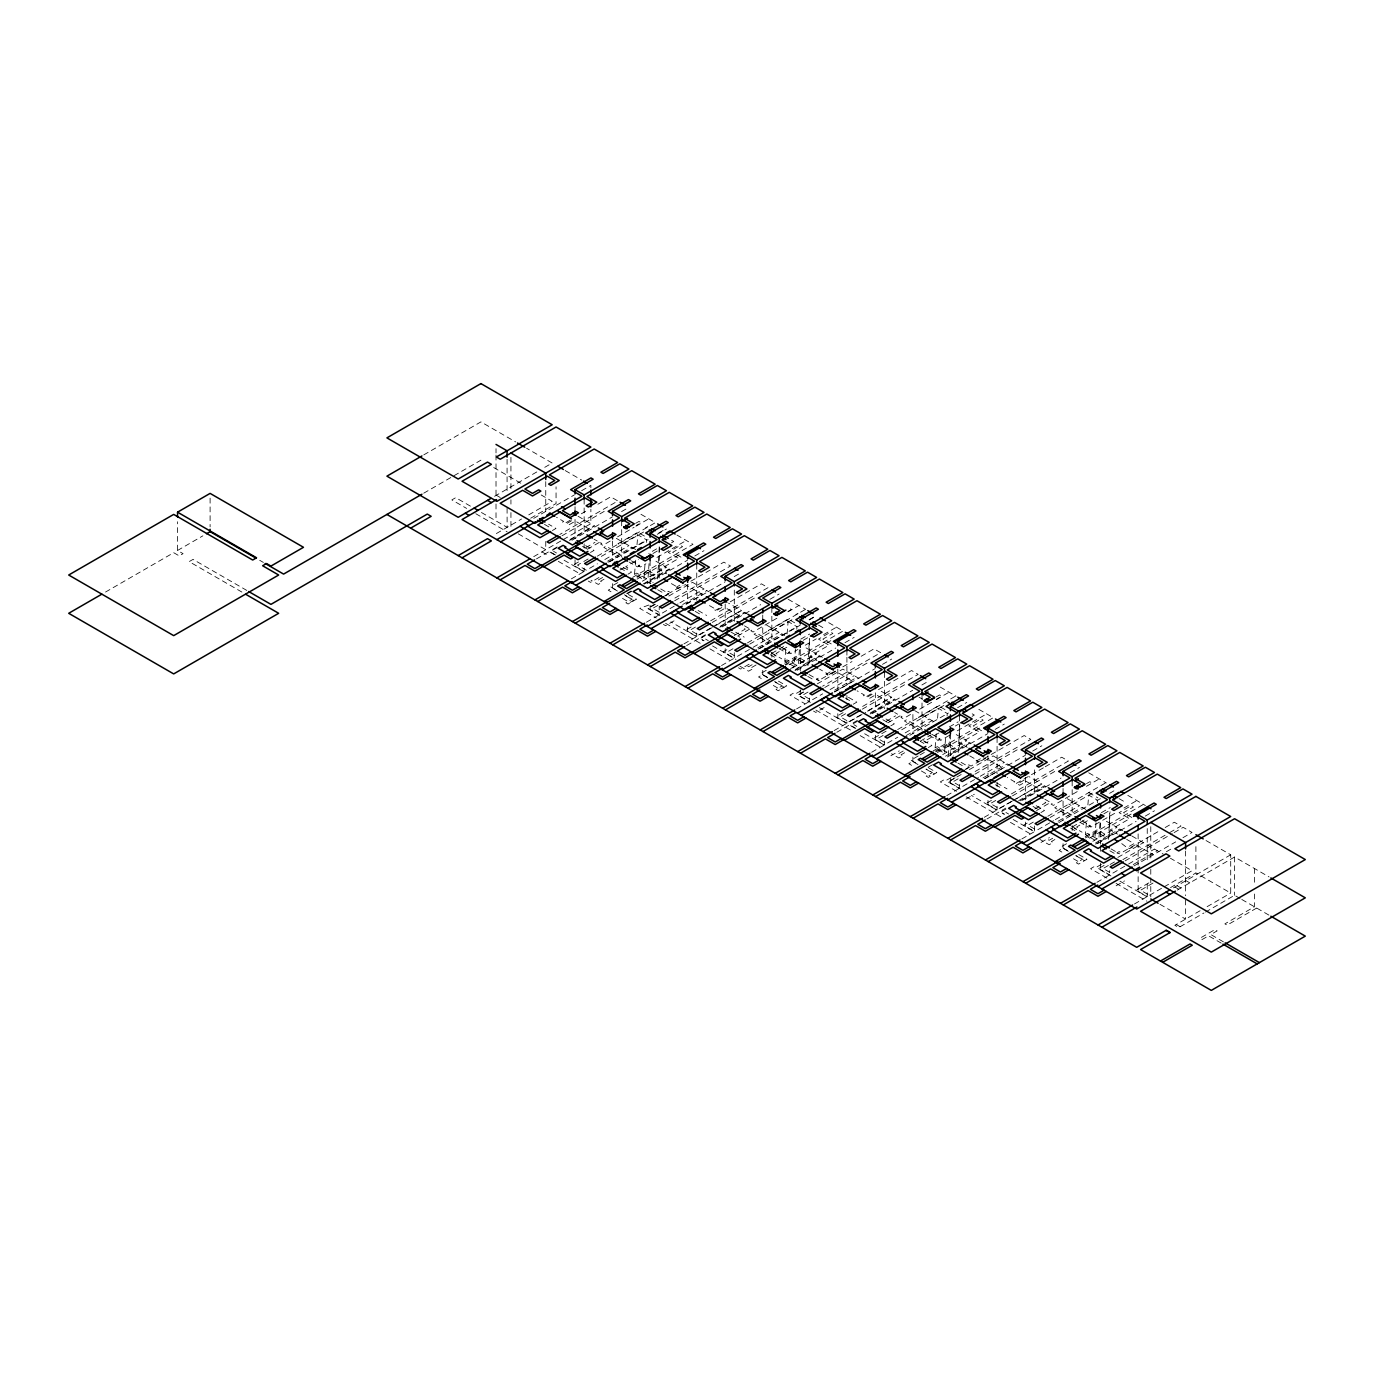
<?xml version="1.0" encoding="UTF-8"?>
<svg xmlns="http://www.w3.org/2000/svg" width="1374" height="1374" viewBox="0 0 1374 1374"><rect width="100%" height="100%" fill="white"/><g stroke="black" fill="none" stroke-linecap="round" stroke-linejoin="round"><path stroke-width="0.75" stroke-dasharray="5 3.75" d="M657.631 578.986L659.383 547.264L648.768 553.379M807.929 665.755L809.441 638.257M958.21 752.523L959.722 725.025M1108.509 839.308L1110.02 811.794M644.938 564.851L643.908 579.794L634.513 574.366L635.767 559.544M646.501 542.421L646.673 539.913L637.828 534.812L620.155 545.031L617.939 543.743L637.828 532.27L645.196 536.513M644.251 584.07L647.772 582.026L649.095 563.134M790.668 668.606L794.206 666.562L795.409 649.112M796.8 629.189L796.972 626.699L788.126 621.58L770.436 631.8L768.238 630.511L788.126 619.039L797.332 624.346M799.376 649.919L798.071 668.794L794.533 670.838M945.535 738.388L944.488 753.33L935.093 747.92L936.347 733.081M947.081 715.957L947.253 713.467L938.408 708.349L920.735 718.568L918.519 717.28L938.408 705.807L945.776 710.049M948.352 755.563L949.812 734.575M1095.988 822.665L1094.786 840.098L1085.391 834.688L1086.628 819.849M1097.379 802.725L1097.551 800.235L1088.706 795.117L1087.676 807.483M1099.956 823.455L1098.65 842.331L1095.112 844.375M637.004 544.705L637.828 534.812M794.206 666.562L784.812 661.152L786.048 646.312M787.096 633.946L788.126 621.58M937.583 718.241L938.408 708.349M552.417 530.519L555.955 528.458L548.604 524.215M590.459 552.485L594.015 550.424L583.778 544.516M628.004 574.16L631.559 572.099L623.023 567.17M665.548 595.835L669.104 593.774L658.867 587.866M853.254 704.209L856.809 702.148L846.573 696.24M890.781 725.867L894.337 723.823L884.1 717.898M928.326 747.542L931.881 745.481L923.345 740.569M965.87 769.217L969.426 767.156L960.89 762.244M1040.942 812.566L1044.498 810.505L1035.979 805.593M105.54 592.039L173.691 552.692L179.204 555.886L183.068 553.653L177.555 550.459L177.555 521.742M177.555 550.459L202.871 535.843M423.776 454.88L480.917 421.887L515.645 441.93M423.742 493.18L480.917 460.17M494.571 496.306L537.784 471.368M544.757 467.332L552.193 463.038L526.603 448.267M496.358 533.559L521.57 518.994M528.75 514.855L552.193 501.321L541.219 494.983M530.69 518.204L556.058 503.554L556.058 486.808M533.73 518.359L574.332 494.915M581.649 490.69L590.872 485.366L590.872 487.77M570.313 520.162L564.8 523.357L562.601 522.068L563.701 521.433L556.539 517.294M581.339 513.807L586.853 510.63M597.862 504.258L610.726 496.838L617.871 500.96L559.785 534.486M571.532 520.78L566.552 523.649L568.767 524.92L575.397 521.107L591.851 530.587M562 535.774L605.556 510.613M533.73 556.642L561.382 540.669M563.22 539.604L590.872 523.649L590.872 509.29M536.478 558.892L549.36 551.438L555.457 554.959M557.14 546.955L551.575 550.167L556.487 553.001M570.107 539.467L594.186 525.572M556.882 547.745L549.669 551.901L555.079 555.027M569.506 540.446L594.736 525.881M571.945 540.24L612.375 516.899M621.563 511.592L628.914 507.349M585.771 547.642L594.976 542.335M587.368 549.274L599.408 542.335M635.63 523.339L638.944 521.416L641.143 522.687L636.179 525.572M610.211 541.081L602.86 545.323L600.644 544.035L601.76 543.4L594.1 539.261M617.561 536.839L634.084 527.29M635.922 526.225L648.786 518.805M578.506 561.966L573.061 565.109L584.139 571.481L584.139 567.222M588.106 558.978L577.475 565.109L586.32 570.227L597.432 563.804M645.574 527.805L647.772 526.517M597.329 556.161L655.415 522.635L639.597 513.498M601.348 556.401L644.921 531.24M571.361 578.866L584.105 571.498M604.835 559.527L628.914 545.615M607.634 561.142L631.731 547.247M607.961 562.275L618.747 556.041L603.821 547.436L606.037 546.165L620.945 554.77L646.673 539.913M658.833 532.906L666.012 528.75M609.489 561.914L648.081 539.621M657.27 534.314L666.459 529.007M598.944 577.509L590.545 582.353L588.33 581.082M598.291 579.983L603.598 576.908M604.045 579.21L600.507 581.254L602.156 582.215L598.291 584.431L591.026 580.24M619.949 570.021L623.47 567.994L625.685 569.265L627.884 567.994L625.685 566.723L638.343 559.407M652.959 553.516L663.797 547.264M671.543 542.799L673.741 541.511L670.065 539.381M639.288 565.075L638.189 565.71L640.404 566.998L645.917 563.804M656.927 557.449L686.313 540.48M617.853 582.593L610.588 586.784L616.205 589.996M634.513 574.366L636.729 573.095L646.124 578.523L666.012 567.033M632.607 577.389L646.364 569.454L655.209 574.555L652.994 575.826L646.364 571.996L637.158 577.32M636.677 576.788L692.96 544.31L676.918 535.053M637.072 579.124L682.449 552.915M642.379 581.202L666.459 567.29L653.011 559.527M626.664 593.516L632.212 590.305M643.324 583.881L669.258 568.922M631.885 591.215L624.809 595.286L633.654 600.386L629.79 602.619L620.808 597.432M669.877 569.265L649.988 580.755L653.114 582.559M647.034 583.589L687.464 560.231M694.815 555.989L704.003 550.682M679.821 585.221L676.506 587.127L678.722 588.416M648.803 605.041L639.734 608.356L656.343 617.957M664.707 595.869L668.228 593.826L666.012 592.555L668.228 591.284L670.426 592.555L683.084 585.255M690.796 581.236L723.858 562.155L730.487 565.985L672.418 599.511M654.539 604.285L647.463 608.373L660.07 615.638M668.812 596.041L692.53 582.353L708.744 591.713M655.398 604.268L648.133 608.459L659.211 614.831L659.211 606.312M657.871 605.402L652.547 608.459L661.392 613.577L678.069 603.942M674.617 600.799L719.993 574.59M646.433 622.199L659.177 614.848M679.924 602.877L704.003 588.965M682.723 604.491L706.803 590.58M685.884 604.045L702.475 594.478L685.351 584.585L677.932 588.673L675.733 587.385L676.832 586.75L669.413 582.473M686.399 604.199L725.008 581.906M734.197 576.599L741.548 572.357M674.016 620.859L665.617 625.702L663.419 624.431M719.152 608.218L715.476 610.348L713.278 609.06L714.377 608.424L706.957 604.148M730.178 601.864L761.402 583.83L768.032 587.66L709.946 621.185M721.814 607.548L716.85 610.417L719.049 611.705L725.678 607.875L740.311 616.308M691.122 626.991L685.678 630.134L696.755 636.506L696.755 632.246M695.416 627.076L690.091 630.134L698.937 635.235L713.759 626.681M712.161 622.474L755.717 597.312M710.513 628.107L696.103 636.437L670.89 621.89M712.316 627.076L741.153 610.417M683.977 643.874L696.721 636.523M715.614 625.617L741.548 610.64L728.546 603.152M686.639 645.574L699.521 638.137L704.089 640.765M705.446 634.719L701.736 636.866L708.28 640.645M720.268 626.166L744.347 612.254L747.988 614.367M705.377 635.544L699.967 638.67L703.557 640.748M719.787 627.231L745.017 612.649M722.106 626.922L760.698 604.646M769.887 599.339L779.075 594.032M734.214 635.475L745.275 629.103L741.96 627.179M737.666 636.042L749.689 629.103M788.126 611.378L791.441 609.472L789.226 608.184M776.894 618.231L753.021 632.023L750.805 630.735L751.922 630.099L744.485 625.823M787.92 611.859L798.947 605.505M726.846 649.713L723.222 651.808L734.3 658.18L734.3 649.662M732.96 648.751L727.636 651.808L736.481 656.909L751.303 648.356M795.855 614.573L798.071 613.285M747.49 642.86L805.576 609.335M749.706 644.131L793.262 618.987M721.522 665.548L734.266 658.198M753.141 647.291L779.075 632.315M757.795 647.841L781.892 633.929M758.242 649.043L769.028 642.826L754.103 634.204L756.318 632.933L771.243 641.538L796.972 626.699M809.114 619.674L816.311 615.518M759.65 648.597L800.08 625.256M809.269 619.949L816.62 615.707M749.105 664.209L740.706 669.052L738.491 667.764M752.128 664.707L748.59 666.751L744.983 664.673M771.741 653.371L784.52 646.003M756.095 664.964L750.788 668.022L752.454 668.983L748.59 671.216L739.367 665.875M786.821 647.223L775.966 653.492L778.182 654.763L775.966 656.033L773.751 654.763M800.836 639.133L809.664 634.032M803.24 640.284L808.668 637.158M789.449 651.774L788.35 652.41L790.565 653.698L797.916 649.455M805.25 645.213L816.276 638.841M823.627 634.599L836.491 627.179M766.211 670.34L760.749 673.483L768.203 677.743M784.812 661.152L787.01 659.864L796.405 665.291L816.311 653.801M784.623 663.161L796.662 656.222L805.49 661.323L803.292 662.594L796.662 658.764L785.602 665.153M785.035 664.535L843.121 631.01L827.217 621.821M789.054 664.758L830.806 640.662M792.54 667.901L816.62 653.99L803.292 646.295M795.34 669.516L819.419 655.604L823.078 657.717M800.286 667.524L820.175 656.033M797.195 670.272L835.787 647.996M844.976 642.688L854.164 637.381M830.119 671.989L826.804 673.895L829.003 675.184L835.65 671.354L852.773 681.246L834.327 691.878M800.853 690.796L795.546 693.853L793.897 692.908L790.033 695.141L804.786 703.66M833.383 672.023L820.725 679.323L818.509 678.052L816.311 679.323L818.509 680.611M835.444 671.113L828.093 675.355L825.894 674.084L826.993 673.449L819.574 669.155M842.794 666.871L851.983 661.581M861.172 656.274L874.019 648.854L880.648 652.684L822.579 686.21M803.069 692.067L797.762 695.141L810.368 702.406M817.272 683.874L842.829 669.121L859.025 678.481M803.738 692.015L798.294 695.158L809.372 701.53L809.372 697.271M808.032 692.084L802.708 695.158L811.553 700.259L822.665 693.853M824.778 687.481L868.351 662.337M796.594 708.898L809.355 701.547M830.085 689.576L854.164 675.664M834.739 690.109L856.964 677.279M834.739 691.946L875.169 668.606M882.52 664.363L891.709 659.056M824.177 707.558L815.795 712.402L813.58 711.114M871.15 693.853L865.637 697.03L863.439 695.759L864.538 695.124L857.118 690.83M878.501 689.611L911.563 670.529L918.193 674.359L860.107 707.885M872.112 694.317L867.131 697.185L869.347 698.473L875.977 694.643L892.43 704.141M843.104 712.642L835.839 716.833L846.916 723.205L846.916 718.946M845.577 713.759L840.253 716.833L849.098 721.934L865.775 712.316M862.322 709.156L907.699 682.964M860.811 714.875L846.384 723.205L819.368 707.61M868.007 710.719L891.451 697.185M834.138 730.573L846.882 723.222M867.629 711.251L891.709 697.339L878.845 689.92M836.8 732.273L849.682 724.837L855.779 728.34M857.462 720.354L851.897 723.548L856.809 726.382M870.429 712.866L894.508 698.954M857.462 721.281L850.248 725.438L855.659 728.563M870.086 713.999L895.316 699.418M872.267 713.621L912.697 690.28M921.902 684.973L929.253 680.731M886.35 721.178L895.556 715.871M887.947 722.81L899.987 715.871M936.209 696.876L939.524 694.952L941.722 696.24L936.759 699.108M910.533 714.463L903.182 718.705L900.966 717.434L902.083 716.799L894.646 712.505M919.721 709.173L934.406 700.688M936.244 699.624L949.108 692.204M886.093 731.174L873.383 738.508L884.461 744.863L884.461 740.62M883.121 735.433L877.797 738.508L886.642 743.609L897.754 737.203M897.651 729.56L955.737 696.034M901.688 729.783L945.243 704.639M871.683 752.248L884.427 744.88M905.157 732.909L929.253 719.014M906.119 735.605L932.053 720.629M909.811 735.296L948.404 713.02M957.592 707.713L966.781 702.406M890.867 755.752L899.266 750.891M898.871 753.519L904.178 750.444M920.202 741.204L931.16 734.867M904.624 752.746L901.086 754.79L902.752 755.752L898.871 757.984L891.503 753.725M938.923 732.943L926.265 740.26L928.463 741.531L926.265 742.802L924.049 741.531M949.348 726.915L958.193 721.814M955.342 726.022L958.966 723.926M972.122 716.335L974.321 715.047L970.645 712.934M939.61 738.473L938.511 739.109L940.726 740.38L949.915 735.09M957.249 730.848L986.652 713.879M918.176 755.992L910.91 760.183L918.364 764.442M919.996 754.944L925.441 751.801M935.093 747.92L937.308 746.632L946.703 752.059M933.204 750.925L946.944 742.99L955.789 748.091L953.573 749.362L946.944 745.532L935.9 751.922M935.196 751.235L993.282 717.692L977.498 708.589M937.411 752.505L982.788 726.314M942.701 754.584L966.781 740.689L953.59 733.063M945.501 756.215L969.58 742.303M932.465 764.751L925.406 768.822L934.234 773.923M970.456 742.802L950.568 754.292L953.693 756.095M947.356 756.971L987.786 733.63M995.137 729.388L1004.325 724.081M980.401 758.757L977.086 760.681L979.301 761.952L985.931 758.122L1003.054 768.014L984.626 778.663M951.151 777.564L945.844 780.621L944.178 779.676L940.314 781.909L956.922 791.493M965.287 769.406L968.807 767.379L966.592 766.091L968.807 764.82L971.006 766.091L1024.18 735.537L1030.809 739.367L972.74 772.909M955.119 777.821L948.06 781.909L960.666 789.191M969.391 769.595L993.11 755.889L1010.766 766.074M961.165 774.524L948.455 781.858L959.533 788.212L959.533 783.97M958.193 778.783L952.886 781.858L961.714 786.958L978.391 777.341M974.939 774.18L1018.512 749.036M946.755 795.598L959.516 788.229M980.246 776.258L1004.325 762.364M983.045 777.89L1007.125 763.978M984.9 778.646L1025.33 755.305M1032.681 751.063L1041.87 745.756M965.956 799.084L974.338 794.241M1043.364 767.826L1015.798 783.73L1013.6 782.459L1014.699 781.823L1007.279 777.529M1045.202 766.761L1061.724 757.211L1068.354 761.041L1010.268 794.584M1024.059 780.14L1017.43 783.953L1019.645 785.241L1026.275 781.411L1040.891 789.844M991.444 800.389L986 803.532L997.077 809.887L997.077 805.645M995.738 800.458L990.414 803.532L999.259 808.633L1014.081 800.08M1012.483 795.855L1056.039 770.711M1011.092 801.66L996.682 809.973L971.47 795.426M1012.896 800.613L1041.732 783.953M984.299 817.272L997.043 809.904M1015.936 799.015L1041.87 784.039L1029.126 776.688M986.961 818.973L999.86 811.519L1004.411 814.164M1005.768 808.118L1002.058 810.248L1008.602 814.026M1018.735 800.63L1044.669 785.653M1005.957 809.08L1000.547 812.206L1004.154 814.284M1020.367 800.767L1045.614 786.186M1022.428 800.321L1061.037 778.045M1070.226 772.738L1079.414 767.431M1034.794 809.011L1045.854 802.639L1042.54 800.733M1036.528 810.574L1050.268 802.639M1086.491 783.644L1089.805 781.72L1092.021 783.008M1077.216 791.613L1053.343 805.404L1051.127 804.134L1052.244 803.498L1044.824 799.204M1086.405 786.323L1099.269 778.886M1027.168 823.112L1023.544 825.207L1034.622 831.562L1034.622 823.06M1033.282 822.133L1027.958 825.207L1036.803 830.308L1053.48 820.69M1047.812 816.259L1105.898 782.716M1050.028 817.53L1093.584 792.386M1021.844 838.947L1034.588 831.579M1055.318 819.608L1079.414 805.714M1058.135 821.223L1082.214 807.328M1058.822 822.579L1100.402 798.655M1109.591 793.348L1116.942 789.105M1041.028 842.434L1049.427 837.59M1052.707 838.243L1049.169 840.287L1045.562 838.209M1072.321 826.908L1085.099 819.539M1054.906 839.514L1051.385 841.558L1053.034 842.52L1049.169 844.752L1039.946 839.428M1087.401 820.759L1076.546 827.028L1078.762 828.299L1076.546 829.57L1074.331 828.299M1101.416 812.669L1110.261 807.568M1103.82 813.837L1109.247 810.694M1089.788 825.173L1088.672 825.808L1090.887 827.079L1116.598 812.24M1123.949 807.998L1136.813 800.561M1066.533 843.739L1061.072 846.882L1068.525 851.141M1085.391 834.688L1087.607 833.4L1096.984 838.827M1085.202 836.697L1097.242 829.759L1106.087 834.86L1103.872 836.131L1097.242 832.301L1088.036 837.625M1085.357 837.934L1143.443 804.391M1089.376 838.157L1131.128 814.061M1092.862 841.283L1116.942 827.388L1103.872 819.831M1095.662 842.897L1119.758 829.003L1123.4 831.098M1100.866 841.06L1120.755 829.57M1097.517 843.67L1136.109 821.377M1145.298 816.087L1154.486 810.78M1101.433 864.332L1096.126 867.406L1094.477 866.444L1090.612 868.677L1106.98 878.123M1157.818 831.785L1121.304 852.859L1119.089 851.588L1116.89 852.859L1119.089 854.147M1165.169 827.543L1174.341 822.236L1180.97 826.066L1168.278 833.4M1104.078 865.414L1098.341 868.677L1110.948 875.959M1117.852 857.41L1143.408 842.657M1108.354 865.483L1103.047 868.557L1111.875 873.658L1126.697 865.105M1110.123 864.452L1115.448 861.395M1122.901 859.609L1166.457 834.447M1125.1 860.88L1172.297 833.64M1174.117 832.592L1183.186 827.337L1192.031 832.455L1182.962 837.693M1096.916 882.297L1109.677 874.929L1109.694 870.652M1128.552 864.023L1154.486 849.063M1133.207 864.572L1157.286 850.678M1133.945 865.981L1175.697 841.884M1166.406 851.708L1173.774 847.449M1116.117 885.783L1124.499 880.94M1148.87 882.881L1136.161 890.232L1147.238 896.587L1147.238 881.696M1152.992 883.07L1140.575 890.232L1149.42 895.333M1134.46 903.972L1162.387 887.844M1164.242 886.78L1192.031 870.738L1170.425 858.252M1170.528 887.604L1195.895 872.971L1230.709 893.066L1230.709 854.783L1205.05 839.978M1173.413 887.862L1230.709 854.783M1177.278 890.094L1234.573 857.015L1269.026 876.904M1200.086 910.739L1174.873 925.303L1178.737 927.536L1203.95 912.971M1207.111 906.685L1230.709 893.066M1205.53 912.061L1234.573 895.298L1240.018 898.441M1256.678 908.059L1227.085 925.131L1224.869 923.86L1254.462 906.771L1254.462 894.01M565.212 470.561L581.7 480.076M788.126 599.253L805.731 609.421M940.177 687.034L956.029 696.189M1088.706 772.789L1106.31 782.957M1127.796 795.357L1145.401 805.525M818.509 625.101L824.039 628.279M1119.089 798.638L1124.619 801.832M680.937 557.14L672.642 552.365L682.586 546.612L680.37 545.341L668.228 552.365L678.722 558.428L659.383 569.592L666.699 573.817M831.218 643.908L822.94 639.133L832.884 633.397L830.669 632.109L818.509 639.133L829.003 645.196L809.664 656.36L816.98 660.585M981.517 730.693L973.221 725.901L983.166 720.165L980.967 718.877L968.807 725.901L979.301 731.964L959.962 743.128L967.279 747.353M1088.706 792.575L1097.912 797.882M1131.798 817.461L1123.52 812.669L1133.464 806.933L1131.249 805.645L1119.089 812.669L1129.6 818.732L1110.261 829.896L1117.56 834.121M919.069 697.185L922.572 699.211M493.713 467.555L521.124 483.39M578.042 516.246L590.872 523.649M616.342 538.368L636.162 549.806M766.64 625.136L784.64 635.527M914.552 710.53L933.135 721.264M1067.22 798.672L1085.855 809.423M1131.901 836.01L1163.211 854.096M1241.804 899.472L1269.284 915.324M1068.817 804.065L1071.016 805.336M1126.697 839.394L1134.014 843.619L1127.384 847.449L1129.6 848.72L1136.229 844.89L1153.353 854.783M1185.917 880.631L1189.781 882.864M631.456 560.832L639.734 565.624L637.519 566.895L629.24 562.103M781.737 647.601L790.033 652.392L787.817 653.663L779.522 648.872M921.525 728.306L906.617 719.701L904.401 720.972L919.326 729.594M932.036 734.369L940.314 739.16L938.099 740.431L929.82 735.657M969.735 755.855L977.154 760.148L976.055 760.784L978.271 762.055M1071.823 815.074L1056.898 806.469L1054.7 807.74L1069.607 816.362M1082.351 820.879L1090.612 825.929L1088.397 827.2L1080.101 822.425M1121.751 843.619L1128.432 848.754M1177.071 885.732L1180.953 887.982M698.112 610.52L706.631 615.449M735.657 632.195L744.176 637.124M771.484 652.89L781.72 658.799M809.028 674.565L819.265 680.473M996.734 782.922L1006.97 788.831M1071.806 826.272L1082.042 832.18M1111.051 848.926L1119.587 853.855M647.772 582.026L650.915 583.83M496.358 495.275L500.222 497.508M1174.873 887.02L1178.737 889.253M544.482 524.37L551.541 528.458M582.542 546.354L587.832 549.411M620.086 568.029L627.145 572.099M657.614 589.704L664.673 593.774M695.158 611.361L702.217 615.449M730.934 632.023L739.762 637.124M770.247 654.711L775.537 657.768M807.775 676.386L814.834 680.473M845.319 698.061L852.378 702.148M882.864 719.736L889.923 723.823M920.408 741.41L923.929 743.454M957.936 763.085L964.995 767.156M995.48 784.76L1002.539 788.831M1033.025 806.435L1040.084 810.505M1070.569 828.11L1075.859 831.167M1109.866 850.798L1115.173 853.855M628.296 594.461L636.471 599.184L628.09 604.028L625.874 602.757L632.057 599.184L624.449 594.787M778.457 681.161L786.632 685.884L778.251 690.727L776.035 689.439L782.218 685.884L774.61 681.487M928.618 767.843L936.793 772.566L928.412 777.409L926.196 776.138L932.379 772.566L926.299 769.062M1078.779 854.542L1086.954 859.265L1078.573 864.109L1076.357 862.838L1082.54 859.265L1076.46 855.762M1098.616 868.557L1109.694 874.912M470.423 506.147L455.739 497.663L451.874 499.896L466.61 508.414M481.432 512.502L507.126 527.341L507.075 506.096M518.273 533.833L545.753 549.703L545.753 541.201M564.079 560.214L583.881 571.653M617.407 591.009L612.117 587.952L608.235 590.185L611.842 592.263M712.574 645.952L735.983 659.468M767.705 677.777L762.398 674.72L758.534 676.953L763.927 680.061M775.108 682.054L783.953 687.155L780.088 689.387L771.106 684.2M864.658 733.75L884.478 745.189M917.987 764.545L912.697 761.488L908.832 763.721L912.422 765.799M1013.153 819.488L1034.759 831.957M1068.285 851.313L1062.978 848.256L1059.114 850.489L1064.506 853.597M1075.687 855.59L1084.533 860.691M1119.947 881.146L1146.964 896.741M1159.948 904.298L1185.59 919.103L1185.59 897.84M1223.392 941.825L1210.786 934.543L1217.141 930.885L1214.925 929.614L1200.017 938.219L1202.216 939.49L1208.57 935.831L1221.177 943.096M475.816 513.721L507.126 531.807M541.94 551.901L549.205 556.092M558.308 561.348L580.12 573.937M665.566 623.281L700.62 643.513M709.843 648.837L731.981 661.615M815.864 710.049L850.918 730.281M860.141 735.605L880.425 747.319M921.387 770.986L930.37 776.155M966.145 796.817L1001.199 817.049M1010.422 822.373L1032.561 835.169M1073.489 858.784L1080.668 862.924M1116.066 883.362L1146.964 901.207M1176.247 924.496L1180.129 926.729M259.703 560.3L263.379 562.43M246.822 590.442L193.03 559.39L189.148 561.623L242.133 592.211M1254.462 868.488L1254.462 885.509M1234.573 857.015L1234.573 895.298M1195.895 846.642L1195.895 872.971M1185.59 851.056L1185.59 895.711M1150.777 826.701L1150.777 858.595M1150.777 869.244L1150.777 875.616M1150.777 877.746L1150.777 896.879M1147.238 828.539L1147.238 860.433M1138.136 833.915L1138.136 865.809M1138.136 867.939L1138.136 891.331M1109.694 813.236L1109.694 838.758M1100.591 822.871L1100.591 844.134M1100.591 846.264L1100.591 852.636M1100.591 863.284L1100.591 869.656M1072.167 780.93L1072.167 814.954M1072.167 825.585L1072.167 831.974M1063.064 788.436L1063.064 792.695M1063.064 801.197L1063.064 820.33M1063.064 843.722L1063.064 847.981M1034.622 769.887L1034.622 795.409M1025.519 777.392L1025.519 800.784M1025.519 822.064L1025.519 826.306M997.077 737.58L997.077 773.734M997.077 782.253L997.077 786.495M987.975 755.717L987.975 776.997M987.975 800.389L987.975 804.632M959.533 715.906L959.533 749.929M950.43 734.042L950.43 755.322M950.43 778.714L950.43 782.957M922.006 694.231L922.006 730.384M912.903 714.497L912.903 733.647M912.903 757.04L912.903 761.282M884.461 672.556L884.461 708.709M875.358 692.822L875.358 711.972M875.358 735.365L875.358 739.607M846.916 650.881L846.916 655.14M846.916 657.27L846.916 684.922M846.916 695.553L846.916 699.795M837.814 669.018L837.814 690.298M837.814 713.69L837.814 717.932M809.372 639.855L809.372 665.377M800.269 649.473L800.269 670.752M800.269 689.885L800.269 696.274M771.844 607.531L771.844 641.572M771.844 652.203L771.844 658.575M762.742 615.037L762.742 619.296M762.742 627.798L762.742 646.948M762.742 670.34L762.742 674.6M734.3 590.116L734.3 622.027M725.197 604.01L725.197 625.273M725.197 648.665L725.197 652.925M696.755 564.199L696.755 600.352M687.653 584.465L687.653 603.598M687.653 626.991L687.653 631.25M659.211 546.766L659.211 578.677M650.108 560.661L650.108 584.053M650.108 605.316L650.108 609.575M621.683 520.849L621.683 557.002M612.564 541.116L612.564 560.249M612.564 583.641L612.564 587.9M584.139 499.174L584.139 533.198M584.139 543.829L584.139 548.089M575.036 506.68L575.036 510.922M575.036 519.441L575.036 538.574M575.036 559.836L575.036 566.225M545.753 481.639L545.753 511.42M510.939 457.302L510.939 489.196M510.939 499.827L510.939 504.086M510.939 512.588L510.939 527.479M507.075 459.311L507.075 491.222M496.014 448.68L496.014 452.939M496.014 455.069L496.014 495.464M496.014 503.983L496.014 520.986M210.102 498.161L210.102 526.877"/><path stroke-width="1.5" d="M795.58 646.622L795.752 644.131M550.631 531.549L539.965 537.715L520.076 526.242M588.69 553.516L578.025 559.699L558.136 548.209L563.1 545.341L565.916 546.955L564.8 547.591L579.656 556.161L587.935 551.386M626.235 575.191L615.569 581.374L595.681 569.884L600.644 567.015L603.444 568.63L602.344 569.265L617.184 577.836L623.83 574.006M663.762 596.866L653.114 603.049L633.208 591.559L638.189 588.69L640.988 590.305L639.889 590.94L654.728 599.511L661.358 595.681M701.307 618.54L690.641 624.723L670.752 613.233L675.733 610.365L678.533 611.98L677.434 612.615L692.273 621.185L698.902 617.355M740.62 639.185L728.186 646.381L708.297 634.908L713.278 632.04L716.077 633.654L714.961 634.29L729.817 642.86L736.447 639.03M776.396 661.89L765.73 668.056L745.842 656.583L750.805 653.715L753.605 655.329L752.505 655.965L767.362 664.535L775.64 659.743M813.923 683.565L803.275 689.731L783.386 678.258L788.35 675.39L791.149 677.004L790.05 677.64L804.889 686.21L811.519 682.38M851.468 705.223L840.802 711.406L820.913 699.933L825.894 697.047L828.694 698.679L827.595 699.314L842.434 707.885L849.063 704.055M889.012 726.898L878.347 733.081L858.458 721.608L863.439 718.722L866.238 720.354L865.122 720.989L879.978 729.56L886.608 725.73M926.557 748.572L915.891 754.755L896.003 743.282M964.084 770.247L953.436 776.43L933.547 764.94L938.511 762.072L941.31 763.686L940.211 764.339L955.05 772.909L961.68 769.079M1001.629 791.922L990.98 798.105L971.074 786.615L976.055 783.747L978.855 785.361L977.756 786.014L992.595 794.584L999.224 790.754M1039.173 813.597L1028.508 819.78L1008.619 808.29L1013.6 805.422L1016.399 807.036L1015.283 807.672L1030.139 816.259L1036.769 812.429M1078.487 834.241L1066.052 841.455L1046.164 829.965M1114.262 856.947L1103.597 863.13L1083.708 851.64L1088.672 848.771L1091.471 850.386L1090.372 851.021L1105.211 859.592L1111.858 855.779M177.555 512.176L210.102 493.386L303.482 547.299L270.936 566.088L266.504 563.529L262.64 565.762L278.664 575.019L173.691 635.63L68.7 575.019L173.691 514.408L252.696 560.025L256.56 557.792L177.555 512.176L177.555 516.967M101.848 594.169L68.7 613.302L173.691 673.913L278.664 613.302L245.791 594.324M206.495 533.747L210.102 531.669L256.028 558.188M421.938 455.945L386.918 476.16L458.195 517.311L490.862 498.453M421.938 494.228L283.594 574.092L265.216 563.477M410.671 528.148L431.161 516.315L427.297 514.082L270.936 604.371L248.677 591.524M496.581 499.604L462.059 519.544L1136.71 909.038L1169.738 889.974M458.195 555.594L487.512 538.66L491.377 540.892L462.059 557.827M575.036 489.659L593.156 479.2L590.957 477.912L570.605 489.659L581.923 496.186L534.933 523.322L500.188 503.262L522.67 490.295L532.494 495.962L540.875 491.119L538.677 489.848L532.494 493.403L524.885 489.024L547.178 476.143L554.787 480.522L548.621 484.095L550.819 485.383L559.218 480.522L549.394 474.854L594.186 449.006L617.613 462.523L600.902 472.175L603.1 473.446L619.811 463.811L628.914 469.066L584.139 494.915L575.036 489.659L575.036 493.919M496.873 539.639L530.055 520.488M500.737 541.871L535.774 521.639M539.467 519.509L543.142 517.38M546.835 515.25L550.527 513.12M548.226 530.364L541.596 534.194L527.255 525.916L528.372 525.28L525.057 523.374M557.981 535.534L547.075 541.837L549.291 543.108L560.18 536.822M496.873 577.922L530.055 558.771M612.564 511.334L630.7 500.875L628.485 499.586L608.15 511.334L619.468 517.861L572.46 544.997L537.732 524.937L560.214 511.97L570.021 517.637L578.42 512.794L576.204 511.523L570.021 515.078L562.413 510.681L584.723 497.817L592.331 502.197L586.148 505.769L588.364 507.04L596.763 502.197L586.938 496.529L631.731 470.681L655.14 484.198L638.446 493.85L640.645 495.121L657.356 485.486L666.459 490.741L621.683 516.59L612.564 511.334L612.564 515.593M500.188 579.828L525.057 565.47L534.881 571.155L543.262 566.294M534.623 559.939L527.255 564.199L534.881 568.596L541.047 565.023M541.631 565.47L577.303 544.877M588.347 538.505L590.562 537.234M543.846 566.758L564.044 555.096L570.674 558.926L572.872 557.638L566.243 553.808L577.303 547.436L583.933 551.266M602.671 532.786L599.15 534.812L593.671 531.652M622.422 521.381L627.557 518.427M595.509 557.209L584.62 563.512L586.835 564.783L597.724 558.497M650.108 533.009L668.245 522.549L666.029 521.261L645.694 533.009L657.012 539.535L610.004 566.672L575.277 546.612L597.742 533.644L607.566 539.312L615.964 534.469L613.749 533.181L607.566 536.753L599.957 532.356L622.267 519.492L629.876 523.872L623.693 527.444L625.909 528.715L634.29 523.872L624.483 518.204L669.258 492.356L692.685 505.872L675.974 515.525L678.189 516.796L694.901 507.143L704.003 512.399L659.211 538.264L650.108 533.009L650.108 537.268M534.933 599.888L567.72 580.962M537.732 601.503L562.601 587.145L572.408 592.812L580.807 587.969M572.168 581.614L564.8 585.874L572.408 590.27L578.591 586.698M572.013 583.023L606.157 563.306M575.895 585.255L610.022 565.538M613.628 563.46L617.218 561.399M630.322 553.825L633.998 551.695M637.673 549.583L641.349 547.453M666.287 533.06L669.877 530.982L675.166 534.039M649.335 555.611L643.908 558.737L641.692 557.466M633.053 578.883L622.164 585.169L624.38 586.458L635.269 580.172M604.062 601.52L624.26 589.858L617.63 586.028L619.846 584.757L626.475 588.587L637.519 582.198L630.889 578.385M684.355 555.165L698.061 547.264M687.653 554.684L705.789 544.207L703.574 542.936L683.239 554.684L694.54 561.21L647.549 588.347L612.804 568.286L635.286 555.319L645.11 560.987L653.509 556.144L651.293 554.856L645.11 558.428L637.502 554.031L659.812 541.15L667.421 545.547L661.237 549.119L663.453 550.39L671.834 545.547L662.01 539.879L706.803 514.031L730.229 527.547L713.518 537.2L715.734 538.471L732.445 528.818L741.548 534.074L696.755 559.939L687.653 554.684L687.653 558.943M572.46 621.563L607.068 601.589M606.278 602.808L640.164 583.229M575.277 623.178L600.129 608.819L609.953 614.487L618.352 609.644M609.712 603.289L602.344 607.548L609.953 611.945L616.136 608.373M670.598 600.558L659.709 606.844L661.907 608.132L672.813 601.846M725.197 576.359L743.317 565.882L741.118 564.611L720.766 576.359L732.084 582.885L685.094 610.022L650.349 589.961L672.831 576.994L682.655 582.662L691.036 577.819L688.838 576.53L682.655 580.103L675.046 575.706L697.339 562.825L704.965 567.222L698.782 570.794L700.98 572.065L709.379 567.222L699.555 561.554L744.347 535.705L767.774 549.222L751.063 558.875L753.278 560.145L769.972 550.493L779.075 555.749L734.3 581.614L725.197 576.359L725.197 580.618M610.004 643.238L644.612 623.264M612.804 644.853L637.673 630.494L647.498 636.162L655.879 631.319M647.257 624.964L639.889 629.223L647.498 633.62L653.681 630.048M647.171 626.407L682.191 606.174M651.036 628.639L691.603 605.213M695.278 603.083L698.971 600.953M708.142 622.233L697.253 628.519L699.452 629.807L710.341 623.521M647.549 664.913L682.157 644.938M650.349 666.527L675.218 652.169L685.042 657.837L693.423 652.994M684.784 646.639L677.434 650.898L685.042 655.295L691.208 651.723M771.844 603.289L816.62 577.423L807.517 572.168L790.806 581.82L788.607 580.549L805.319 570.897L781.892 557.38L737.099 583.229L746.924 588.896L738.525 593.74L736.309 592.469L742.492 588.896L734.884 584.5L712.574 597.381L720.182 601.778L726.365 598.205L728.581 599.493L720.182 604.337L710.375 598.669L687.893 611.636L722.638 631.697L769.629 604.56L758.311 598.034L778.663 586.286L780.861 587.557L762.742 598.034L771.844 603.289L771.844 607.531M691.912 652.238L727.585 631.645M738.645 625.273L740.844 624.002M694.128 653.526L714.325 641.864L720.955 645.694L723.171 644.406L716.541 640.593L727.585 634.204L734.214 638.034M752.969 619.554L749.448 621.58L743.969 618.42M772.703 608.15L777.839 605.195M785.911 610.108L779.281 613.938L775.966 612.014M745.67 643.908L734.781 650.194L736.996 651.482L747.885 645.179M800.269 619.708L818.406 609.232L816.19 607.961L795.855 619.708L807.173 626.235L760.166 653.371L725.438 633.311L747.903 620.327L757.727 626.012L766.125 621.168L763.91 619.88L757.727 623.452L750.118 619.056L772.428 606.174L780.037 610.571L773.854 614.144L776.07 615.415L784.451 610.571L774.644 604.904L819.419 579.038L842.846 592.572L826.135 602.224L828.35 603.495L845.062 593.843L854.164 599.098L809.372 624.964L800.269 619.708L800.269 623.951M685.094 686.588L719.701 666.613M687.893 688.202L712.763 673.844L722.569 679.512L730.968 674.668M722.329 668.314L714.961 672.573L722.569 676.97L728.752 673.397M722.312 669.791L756.456 650.074M726.176 672.023L772.892 645.059L777.873 647.927M775.108 643.771L782.459 639.528M786.134 637.416L789.81 635.286M795.323 632.109L798.998 629.979M799.634 642.379L794.206 645.505L791.991 644.234M810.471 636.11L814.095 634.032M783.214 665.583L772.325 671.869L774.541 673.157L785.43 666.854M754.36 688.288L774.558 676.626L767.929 672.796L770.127 671.525L776.774 675.355L787.817 668.983L781.188 665.153M834.653 641.933L848.342 634.032M837.814 641.383L855.95 630.906L853.735 629.636L833.4 641.383L844.701 647.91L797.71 675.046L762.965 654.986L785.447 642.002L795.271 647.686L803.67 642.826L801.454 641.555L795.271 645.127L787.663 640.731L809.973 627.849L817.582 632.246L811.399 635.818L813.614 637.089L821.996 632.246L812.171 626.578L856.964 600.713L880.391 614.247L863.679 623.899L865.895 625.17L882.606 615.518L891.709 620.773L846.916 646.639L837.814 641.383L837.814 645.625M722.638 708.263L757.229 688.271M756.559 689.576L790.445 670.014M725.438 709.877L750.29 695.519L760.114 701.187L768.513 696.343M759.874 689.988L752.505 694.248L760.114 698.645L766.297 695.072M820.759 687.258L809.87 693.544L812.086 694.815L822.974 688.529M875.358 663.058L893.495 652.581L891.279 651.31L870.927 663.058L882.245 669.585L835.255 696.721L800.51 676.661L822.992 663.676L832.816 669.344L841.197 664.501L838.999 663.23L832.816 666.802L825.207 662.405L847.518 649.524L855.126 653.921L848.943 657.493L851.141 658.764L859.54 653.921L849.716 648.253L894.508 622.388L917.935 635.922L901.224 645.574L903.439 646.845L920.151 637.192L929.253 642.448L884.461 668.314L875.358 663.058L875.358 667.3M760.166 729.938L794.773 709.946M762.965 731.552L787.834 717.194L797.659 722.861L806.04 718.018M795.58 712.728L790.05 715.923L797.659 720.319L803.842 716.747M797.452 713.175L832.489 692.943M801.317 715.407L841.884 691.998M845.577 689.868L856.637 683.479L870.343 691.38M858.303 708.932L847.414 715.219L849.613 716.489L860.502 710.203M797.71 751.612L832.318 731.621M800.51 753.227L825.379 738.869L835.203 744.536L843.584 739.693M834.963 733.338L827.595 737.598L835.203 741.977L841.386 738.422M922.006 689.988L966.781 664.123L957.678 658.867L940.967 668.52L938.768 667.232L955.48 657.596L932.053 644.062L887.261 669.928L897.085 675.596L888.686 680.439L886.488 679.168L892.653 675.596L885.045 671.199L862.735 684.08L870.36 688.477L876.526 684.905L878.742 686.176L870.36 691.019L860.536 685.351L838.054 698.336L872.799 718.396L919.79 691.259L908.472 684.733L928.824 672.985L931.022 674.256L912.903 684.733L922.006 689.988L922.006 694.231M842.21 739.023L898.081 707.026L907.888 712.694L916.286 707.85L914.071 706.579L907.888 710.152L900.279 705.755L922.589 692.874L930.198 697.271L924.015 700.843L926.231 702.114L934.629 697.271L924.805 691.603L969.58 665.737L993.007 679.271L976.296 688.906L978.511 690.195L995.223 680.542L1004.325 685.798L959.533 711.663L950.43 706.408L950.43 710.65M844.426 740.294L864.624 728.632L871.253 732.462L873.452 731.174L866.822 727.361L877.883 720.972L884.513 724.802M903.25 706.322L899.73 708.349L894.251 705.188M923.002 694.918L928.137 691.964M934.543 697.82L929.58 700.706L926.265 698.782M895.831 730.607L884.942 736.893L887.157 738.164L898.046 731.878M950.43 706.408L968.567 695.931L966.351 694.66L946.016 706.408L957.334 712.934L910.327 740.071L875.599 720.01M835.255 773.287L869.862 753.296M838.054 774.902L862.924 760.543L872.73 766.211L881.129 761.368M872.49 755.013L865.122 759.272L872.73 763.652L878.913 760.097M872.593 756.559L906.737 736.842M876.475 758.792L923.191 731.827L928.154 734.695M927.244 729.491L949.279 716.747M957.97 711.732L961.061 709.946L964.754 712.076M965.08 707.644L970.456 704.536L973.977 706.562M960.769 722.879L967.743 718.946L960.134 714.549L937.824 727.43L945.432 731.827M925.801 746.443L917.523 751.235L902.666 742.664L903.766 742.029L900.966 740.397M933.375 752.282L922.486 758.568L924.702 759.839L935.591 753.553M904.642 775.056L924.839 763.394L918.21 759.582L920.425 758.293L927.055 762.123L938.099 755.752L931.469 751.922M984.935 728.701L998.64 720.8M987.975 732.325L987.975 728.065L1006.111 717.606L1003.896 716.335L983.561 728.065L994.879 734.609L947.871 761.746L913.143 741.685L935.608 728.701L945.432 734.369L953.831 729.525L951.615 728.254L944.488 732.273L942.289 731.002M872.799 794.962L905.569 776.018M906.857 776.344L940.743 756.782M875.599 796.577L900.451 782.218L910.275 787.886L918.674 783.043M910.035 776.688L902.666 780.947L910.275 785.327L916.458 781.772M987.975 728.065L997.077 733.321L1041.87 707.473L1032.767 702.217L1016.056 711.869L1013.84 710.581L1030.552 700.946L1007.125 687.412L962.35 713.278L972.157 718.946L963.775 723.789L961.56 722.518M970.92 773.957L960.031 780.243L962.247 781.514L973.136 775.228M1025.519 749.74L1043.656 739.281L1041.44 738.01L1021.105 749.74L1032.406 756.284L985.416 783.42L950.671 763.36L973.153 750.376L982.977 756.043L991.358 751.2L989.16 749.929L982.977 753.502L975.368 749.105L997.679 736.224L1005.287 740.62L999.104 744.193L1001.32 745.464L1009.701 740.62L999.877 734.953L1044.669 709.087L1068.096 722.621L1051.385 732.256L1053.6 733.544L1070.312 723.892L1079.414 729.147L1034.622 754.996L1025.519 749.74L1025.519 754M910.327 816.62L944.934 796.645M913.143 818.251L937.995 803.893L947.82 809.561L956.218 804.717M947.579 798.363L940.211 802.622L947.82 807.002L954.003 803.447M947.751 799.943L980.933 780.776M951.615 802.176L990.328 779.831M994.02 777.701L1006.936 770.247L1020.624 778.148M1008.464 795.632L997.576 801.918L999.774 803.189L1010.663 796.903M1063.064 771.415L1081.183 760.956L1078.985 759.685L1058.633 771.415L1069.951 777.959L1022.96 805.078L988.215 785.035L1010.697 772.051L1020.521 777.718L1028.903 772.875L1026.704 771.604L1020.521 775.176L1012.913 770.78L1035.206 757.898L1042.814 762.295L1036.649 765.85L1038.847 767.139L1047.246 762.295L1037.422 756.627L1082.214 730.762L1105.641 744.296L1088.929 753.931L1091.128 755.219L1107.839 745.567L1116.942 750.822L1072.167 776.671L1063.064 771.415L1063.064 775.675M947.871 838.295L982.479 818.32M950.671 839.926L975.54 825.568L985.364 831.236L993.746 826.392M985.124 820.038L977.756 824.28L985.364 828.677L991.547 825.104M992.509 825.791L1048.242 793.725L1058.049 799.393L1066.447 794.55L1064.232 793.279L1058.049 796.851L1050.44 792.454L1072.751 779.573L1080.359 783.97L1074.176 787.525L1076.392 788.813L1084.79 783.97L1074.966 778.302L1119.758 752.437L1143.168 765.953L1126.474 775.606L1128.672 776.877L1145.384 767.242L1154.486 772.497L1109.694 798.346L1100.591 793.09L1118.728 782.63L1116.512 781.359L1096.177 793.09L1107.496 799.634L1060.488 826.753L1025.76 806.71M994.707 827.062L1014.905 815.4L1021.535 819.23L1023.75 817.959L1017.121 814.129L1028.164 807.74L1033.145 810.608M1053.549 793.09L1050.028 795.117L1044.549 791.956M1075 780.707L1078.435 778.732M1081.527 786.512L1084.842 784.606M1046.009 817.307L1035.103 823.593L1037.318 824.864L1048.207 818.578M985.416 859.969L1020.023 839.995M988.215 861.601L1013.085 847.243L1022.909 852.911L1031.29 848.067M1022.651 841.712L1015.283 845.955L1022.909 850.351L1029.074 846.779M1022.891 843.327L1057.035 823.627M1026.756 845.56L1073.472 818.595L1076.787 820.501M1075.687 817.307L1099.578 803.515M1118.951 792.334L1113.575 795.443L1117.251 797.573M1075.962 833.142L1067.684 837.934L1052.828 829.346L1053.944 828.711L1051.127 827.096M1083.536 838.982L1072.647 845.268L1074.863 846.539L1085.752 840.253M1054.94 861.824L1075.138 850.18L1068.508 846.35L1070.724 845.062L1077.353 848.892L1088.397 842.52L1081.767 838.69M1133.516 816.465L1148.939 807.568M1138.136 819.024L1138.136 814.765L1156.273 804.305L1154.057 803.017L1133.722 814.765L1145.04 821.308L1098.032 848.428L1063.304 828.385L1085.769 815.4L1095.593 821.068L1103.992 816.225L1101.776 814.954L1094.786 819.059L1092.57 817.77M1022.96 881.644L1057.568 861.67M1057.156 863.112L1091.042 843.55M1025.76 883.259L1050.629 868.918L1060.436 874.585L1068.835 869.742M1060.196 863.387L1052.828 867.629L1060.436 872.026L1066.619 868.454M1138.136 814.765L1147.238 820.02L1192.031 794.172L1182.928 788.916L1166.217 798.552L1164.001 797.281L1180.713 787.628L1157.286 774.112L1112.511 799.96L1122.318 805.645L1113.936 810.488L1111.721 809.2L1117.904 805.645L1110.295 801.248L1087.985 814.129L1095.593 818.509M1121.081 860.656L1110.192 866.942L1112.408 868.213L1123.297 861.927M1060.488 903.319L1095.095 883.345M1063.304 904.934L1088.156 890.592L1097.981 896.26L1106.379 891.417M1097.74 885.062L1090.372 889.304L1097.981 893.701L1104.164 890.129M1098.032 886.711L1132.124 867.028M1101.896 888.944L1139.63 867.166M1098.032 924.994L1132.64 905.019M1101.896 927.227L1136.916 907.012M1175.44 891.159L1140.575 911.271L1211.301 952.113L1305.3 897.84L1270.847 877.952M1160.48 961.044L1190.073 943.955L1192.271 945.226L1162.679 962.315M517.466 442.995L524.782 447.22M557.896 466.336L563.392 469.496M583.538 481.14L587.196 483.253M620.086 502.231L625.393 505.306M657.614 523.906L662.921 526.981M696.927 546.612L700.465 548.655M734.472 568.286L738.01 570.313M772.016 589.961L775.554 591.988M807.792 610.606L813.082 613.663M820.175 617.75L825.448 620.808M845.319 632.28L850.626 635.338M884.633 654.969L888.171 657.012M920.408 675.63L925.715 678.687M957.781 697.202L963.243 700.362M995.48 718.98L1000.787 722.037M1034.794 741.668L1038.332 743.712M1072.338 763.343L1075.876 765.387M1109.831 785.001L1113.404 787.062M1120.755 791.304L1124.275 793.33M1147.41 806.693L1150.948 808.736M1195.895 834.688L1203.229 838.913M651.465 528.647L655.14 530.776M662.697 535.139L668.228 538.333M801.746 615.415L805.439 617.544M812.996 621.907L816.671 624.036M952.045 702.183L955.72 704.312M963.277 708.675L966.97 710.805M1102.326 788.951L1106.018 791.081M649.249 529.917L652.942 532.047M660.482 536.41L666.012 539.604M799.548 616.703L803.223 618.815M810.78 623.178L816.311 626.372M947.991 702.406L953.522 705.583M1100.127 790.239L1103.803 792.369M1111.36 796.714L1115.035 798.844M496.014 444.42L507.075 450.809L507.075 457.181M510.939 453.042L545.753 473.137L545.753 479.526M1150.777 822.442L1185.59 842.554L1185.59 848.926M625.685 525.246L629 527.152M1076.546 785.55L1079.861 787.474M623.744 526.689L627.248 528.698M774.026 613.457L777.529 615.466M924.324 700.225L927.828 702.234M1074.623 786.993L1078.109 789.002M561.554 506.731L565.212 508.844M572.546 513.069L576.204 515.181M598.343 527.959L603.736 531.085M674.737 572.065L680.199 575.225M683.84 577.338L688.46 580M710.444 592.692L715.94 595.869M723.153 600.026L726.846 602.156M747.988 614.367L754.034 617.853M824.898 658.764L829.467 661.409M834.001 664.02L839.462 667.18M862.425 680.439L866.238 682.638M898.922 701.496L904.315 704.622M974.183 744.948L980.521 748.624M984.162 750.719L989.04 753.536M1011.127 766.28L1018.323 770.436M1021.706 772.394L1025.536 774.61M1048.31 787.749L1054.614 791.39M1096.435 815.538L1100.437 817.839M1124.464 831.717L1130.682 835.306M1270.847 916.235L1305.3 936.123L1211.301 990.396L1140.575 949.554L1170.184 932.482L1166.303 930.232L1136.71 947.321L386.918 514.443M557.775 510.922L571.481 518.84M668.52 574.864L683.136 583.297M706.339 596.711L721.762 605.608M818.818 661.633L833.434 670.083M969.099 748.401L983.715 756.851M1119.398 835.169L1124.877 838.346M549.36 513.155L554.735 516.263M586.904 534.829L592.469 538.041M624.809 557.002L630.013 559.716M663.848 579.261L667.558 581.391M699.521 599.854L705.102 603.066M737.065 621.529L742.63 624.741M774.61 643.204L780.088 646.639M812.154 664.879L817.719 668.09M849.682 686.553L855.263 689.765M887.226 708.228L892.791 711.44M924.771 729.903L930.37 733.407M964.17 752.643L967.88 754.79M1001.715 774.318L1005.424 776.465M1037.387 794.928L1042.952 798.139M1074.932 816.585L1080.496 819.814M1114.331 839.342L1118.041 841.489M622.611 558.273L627.574 561.159M539.415 518.908L544.928 522.086M576.96 540.583L582.078 543.537M614.504 562.258L619.622 565.212M653.749 584.912L657.15 586.87M691.294 606.587L694.694 608.545M727.121 627.265L732.239 630.219M764.665 648.94L769.784 651.894M803.91 671.611L807.328 673.569M839.737 692.29L844.855 695.244M877.282 713.965L882.4 716.919M914.826 735.64L919.945 738.594M952.371 757.314L957.489 760.269M991.616 779.968L995.016 781.943M1029.16 801.643L1032.561 803.618M1064.987 822.339L1070.106 825.293M1102.532 844.014L1109.35 847.947M537.423 520.299L542.713 523.357M575.483 542.266L579.004 544.31M613.01 563.941L618.317 566.998M650.555 585.616L655.862 588.673M688.099 607.291L693.389 610.348M725.644 628.966L729.165 631.01M763.188 650.641L768.478 653.698M800.716 672.315L806.023 675.373M838.26 693.99L843.55 697.047M875.805 715.665L879.326 717.709M913.349 737.34L918.639 740.397M950.877 759.015L956.184 762.072M988.421 780.69L991.959 782.716M1025.966 802.364L1029.487 804.391M1063.51 824.039L1067.031 826.066M1101.038 845.714L1106.345 848.771M487.512 500.376L491.377 502.609M1166.028 892.121L1169.892 894.354M1121.236 873.314L1125.117 875.547M474.133 508.105L477.997 510.338M1150.777 899.008L1158.11 903.25M1225.196 942.873L1259.408 962.624M1222.98 944.144L1257.193 963.895M465.288 513.206L469.152 515.439M1166.028 930.404L1169.892 932.637M1147.238 820.02L1147.238 824.28M1138.136 825.396L1138.136 829.656M1109.694 798.346L1109.694 802.605M1100.591 803.721L1100.591 807.981M1100.591 814.37L1100.591 818.612M1072.167 776.671L1072.167 780.93M1063.064 782.046L1063.064 786.306M1063.064 792.695L1063.064 796.937M1034.622 754.996L1034.622 759.255M1025.519 758.259L1025.519 764.631M1025.519 771.02L1025.519 775.262M997.077 733.321L997.077 737.58M987.975 736.584L987.975 742.956M987.975 749.345L987.975 753.587M959.533 711.663L959.533 715.906M950.43 714.909L950.43 721.281M950.43 727.67L950.43 734.042M912.903 695.364L912.903 699.606M912.903 705.996L912.903 710.255M884.461 668.314L884.461 672.556M875.358 671.56L875.358 677.932M875.358 684.321L875.358 688.58M846.916 646.639L846.916 650.881M837.814 649.885L837.814 656.274M837.814 662.646L837.814 666.905M809.372 624.964L809.372 629.206M800.269 630.34L800.269 634.599M800.269 640.971L800.269 647.36M762.742 608.665L762.742 612.924M762.742 619.296L762.742 623.556M734.3 581.614L734.3 585.874M725.197 586.99L725.197 591.249M725.197 597.621L725.197 601.881M696.755 559.939L696.755 564.199M687.653 563.185L687.653 569.575M687.653 575.946L687.653 582.336M659.211 538.264L659.211 542.524M650.108 541.511L650.108 547.9M650.108 554.272L650.108 560.661M621.683 516.59L621.683 520.849M612.564 519.836L612.564 526.225M612.564 532.597L612.564 538.986M590.872 490.157L590.872 494.949M590.872 499.724L590.872 506.903M584.139 494.915L584.139 499.174M575.036 498.161L575.036 504.55M575.036 510.922L575.036 515.181M210.102 529.265L210.102 531.669M480.917 383.604L386.918 437.877L458.195 479.028L487.512 462.093L491.377 464.326L462.059 481.261L496.873 501.355L590.872 447.082L556.058 426.988L500.222 459.225L496.358 456.992L552.193 424.755L480.917 383.604M1195.895 796.405L1101.896 850.661L1136.71 870.773L1166.028 853.838L1169.892 856.071L1140.575 873.005L1211.301 913.83L1305.3 859.557L1234.573 818.732L1178.737 850.97L1174.873 848.737L1230.709 816.5L1195.895 796.405"/></g></svg>
